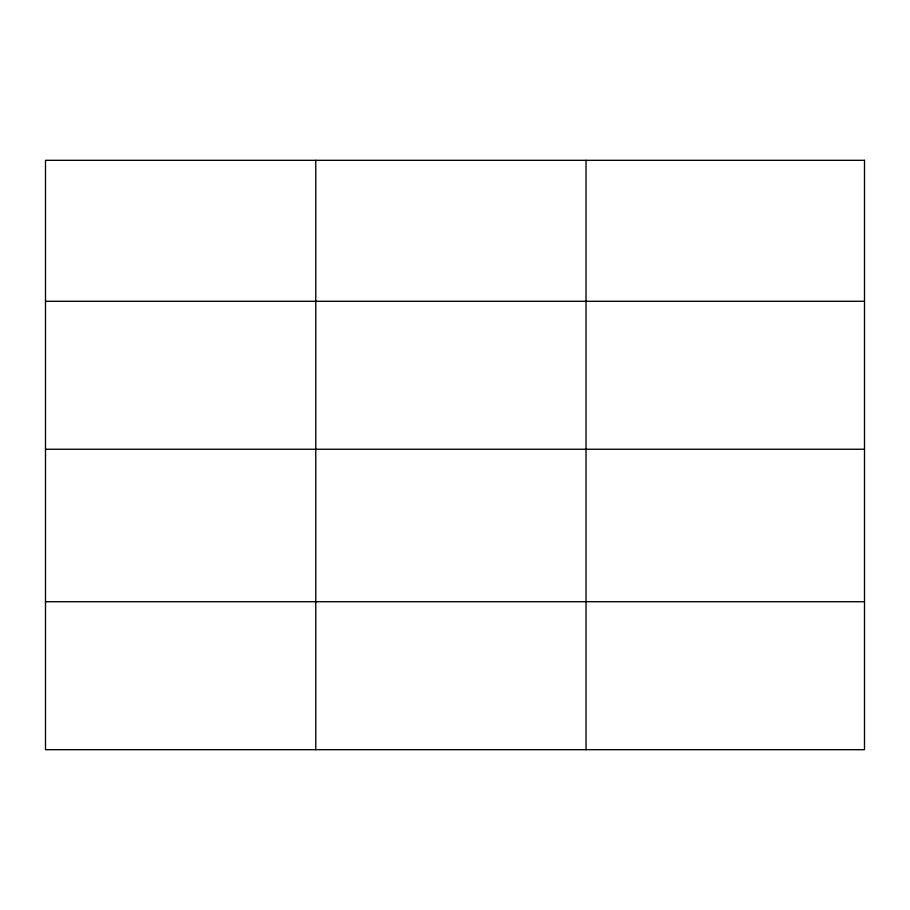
<?xml version="1.0" encoding="UTF-8"?>
<svg xmlns="http://www.w3.org/2000/svg" width="910" height="910" viewBox="0 0 910 910"><rect width="100%" height="100%" fill="white"/><g stroke="black" fill="none" stroke-linecap="round" stroke-linejoin="round"><path stroke-width="1.36" d="M45.5 301.278L864.5 301.278M45.5 449.256L864.5 449.256M45.5 601.715L864.5 601.715M586.04 160.319L586.04 749.681M315.77 160.319L315.77 749.681M864.5 160.319L45.5 160.319L45.5 749.681L864.5 749.681L864.5 160.319"/></g></svg>
